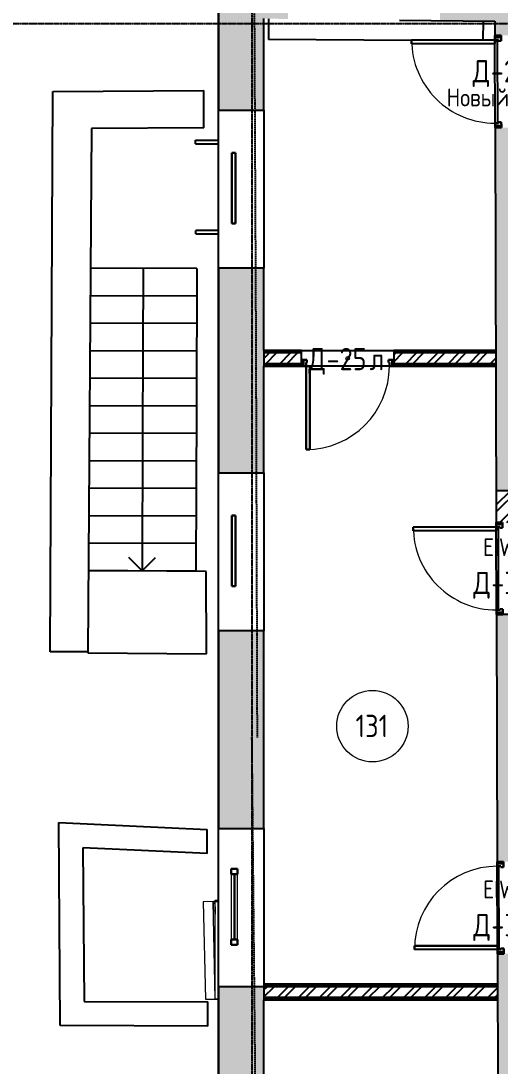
# Model space of a CAD drawing. Header units: millimetres. Extents: x -129048 to 476301, y -5853 to 215316.
# Drawn here: x 43820 to 49190, y 25182 to 36887 of the extents above; entities that cross this region are included whole.
import ezdxf

# ---------------------------------------------------------------- set-up
doc = ezdxf.new("R2010")
doc.units = ezdxf.units.MM
for name, pattern in [('ADSK_Линия сетки', [25, 20, -2.5, 0, -2.5]), ('ADSK_Сверху', [4.5, 3, -1.5]), ('ADSK_Снесено', [4.5, 3, -1.5])]:
    doc.linetypes.add(name, pattern=pattern)
for name, color, linetype, lineweight, true_color in [('_ Окна', 5, 'Continuous', 30, 0x0000ff), ('Линии', 7, 'Continuous', 9, 0x00a600), ('Стены внутренние', 5, 'Continuous', 18, 0x0000ff), ('Стены наружные', 1, 'ADSK_Снесено', 18, 0xff0000), ('Стены штриховка', 5, 'Continuous', 18, 0x0000ff)]:
    doc.layers.add(name, color=color, linetype=linetype, lineweight=lineweight, true_color=true_color)
for name, color, linetype, lineweight in [('Двери', 251, 'Continuous', 18), ('Лестницы', 7, 'Continuous', 18), ('Марки дверей', 7, 'Continuous', 20), ('Марки помещений', 7, 'Continuous', 20), ('Окна', 251, 'Continuous', 18), ('Перекрытие', 7, 'Continuous', 18), ('Стрелки вверх', 7, 'Continuous', 18)]:
    doc.layers.add(name, color=color, linetype=linetype, lineweight=lineweight)
doc.styles.add('GOST Common_1', font='GOST Common_0.ttf', dxfattribs={"width": 0.9, "height": 200})
doc.styles.add('GOST Common_2', font='GOST Common_0.ttf', dxfattribs={"width": 0.9, "height": 250})
pattern_1 = [(45, (0, 0), (-117.8655, 117.8655), []), (45, (78.58, 0), (-117.8655, 117.8655), [])]

# ---------------------------------------------------------------- blocks, each defined once
blk = doc.blocks.new('AC_Окно_1Створка - 1091_5х1319h-807647-01 План 1-го этажа маркировочный')
at = {"layer": 'Линии', "color": 8, "lineweight": 18, "true_color": 0x808080}
for p, q in [((508, 408), (-584, 408)), ((-584, 408), (-584, 298)), ((508, 298), (508, 408)), ((-584, 298), (-584, 263)), ((-584, 298), (-549, 298)), ((-584, 298), (508, 298)), ((-564, 298), (-484, 298)), ((-484, 298), (-484, 296)), ((448, 278), (368, 278)), ((408, 298), (408, 278)), ((488, 298), (408, 298)), ((448, 276), (448, 278)), ((508, 298), (473, 298)), ((488, 275), (488, 298)), ((508, 298), (508, 239))]:
    blk.add_line(p, q, dxfattribs=at)
blk = doc.blocks.new('Витраж-тент со смещением вовне - 60мм 30 сдвиг-1466951-01 План 1-го этажа маркировочный')
at = {"layer": '_ Окна'}
for p, q in [((-425, 25), (-425, -45)), ((-425, 25), (-365, 25)), ((-425, -45), (-425, 25)), ((-365, 25), (-365, -45)), ((425, 25), (365, 25)), ((365, 25), (365, -45)), ((425, -45), (425, 25)), ((425, -45), (425, 25)), ((-365, -45), (-425, -45)), ((-365, -10), (365, -10)), ((365, -45), (425, -45))]:
    blk.add_line(p, q, dxfattribs=at)
at = {"layer": 'Окна'}
for p, q in [((365, 25), (-365, 25)), ((-365, -45), (365, -45))]:
    blk.add_line(p, q, dxfattribs=at)
blk = doc.blocks.new('Витраж-стеклопакет - Глухой стеклопакет 40мм-1243042-01 План 1-го этажа маркировочный')
at = {"layer": '_ Окна'}
for p, q in [((395, 20), (-395, 20)), ((-395, 20), (-395, -20)), ((395, -20), (395, 20)), ((-395, -20), (395, -20))]:
    blk.add_line(p, q, dxfattribs=at)
blk = doc.blocks.new('Прямоугольный импост - 70х20_56мм-1423958-01 План 1-го этажа маркировочный')
at = {"layer": 'Линии', "color": 8, "lineweight": 18, "true_color": 0x808080}
for p, q in [((45998, 27042), (46033, 27042)), ((45998, 26487), (45998, 27042))]:
    blk.add_line(p, q, dxfattribs=at)
blk = doc.blocks.new('Прямоугольный импост - 70х20_56мм-1423960-01 План 1-го этажа маркировочный')
at = {"layer": 'Линии', "color": 8, "lineweight": 18, "true_color": 0x808080}
for p, q in [((45998, 25932), (45998, 26487)), ((46033, 25932), (45998, 25932))]:
    blk.add_line(p, q, dxfattribs=at)
blk = doc.blocks.new('AC_Дверь_Однопольная - Д-34п 1030х2200h-1983151-01 План 1-го этажа маркировочный')
at = {"layer": 'Двери', "lineweight": 30}
for p, q in [((-465, 1120), (-425, 1120)), ((-465, 190), (-465, 1120)), ((-425, 1120), (-425, 190)), ((-515, 190), (-495, 190)), ((-515, 120), (-515, 190)), ((-495, 120), (-515, 120)), ((-495, 190), (-465, 190)), ((-495, 120), (-495, 190)), ((-495, 190), (-495, 120)), ((-455, 120), (-495, 120)), ((-425, 190), (-465, 190)), ((-465, 190), (-465, 150)), ((-465, 150), (-455, 150)), ((-455, 150), (-455, 120)), ((455, 150), (465, 150)), ((455, 120), (455, 150)), ((495, 120), (455, 120)), ((465, 190), (495, 190)), ((465, 150), (465, 190)), ((495, 190), (495, 120)), ((495, 190), (515, 190)), ((495, 120), (495, 190)), ((515, 120), (495, 120)), ((515, 190), (515, 120))]:
    blk.add_line(p, q, dxfattribs=at)
at = {"layer": 'Двери'}
blk.add_arc((-465, 190), 930, 0, 90, dxfattribs=at)
blk = doc.blocks.new('AC_Дверь_Однопольная - Д-34л 1030х2200h-1983152-01 План 1-го этажа маркировочный')
at = {"layer": 'Двери', "lineweight": 30}
for p, q in [((465, 1120), (425, 1120)), ((425, 1120), (425, 190)), ((465, 190), (465, 1120)), ((-495, 190), (-515, 190)), ((-515, 190), (-515, 120)), ((-515, 120), (-495, 120)), ((-465, 190), (-495, 190)), ((-495, 190), (-495, 120)), ((-495, 120), (-495, 190)), ((-495, 120), (-455, 120)), ((-465, 150), (-465, 190)), ((-455, 150), (-465, 150)), ((-455, 120), (-455, 150)), ((425, 190), (465, 190)), ((465, 150), (455, 150)), ((455, 150), (455, 120)), ((455, 120), (495, 120)), ((495, 190), (465, 190)), ((465, 190), (465, 150)), ((495, 120), (495, 190)), ((515, 190), (495, 190)), ((495, 190), (495, 120)), ((495, 120), (515, 120)), ((515, 120), (515, 190))]:
    blk.add_line(p, q, dxfattribs=at)
at = {"layer": 'Двери'}
blk.add_arc((465, 190), 930, 90, 180, dxfattribs=at)
blk = doc.blocks.new('AC_Дверь_Однопольная - Д-25л 1033х2200h-1983232-01 План 1-го этажа маркировочный')
at = {"layer": 'Двери', "lineweight": 30}
for p, q in [((466.5, 1021), (426.5, 1021)), ((426.5, 1021), (426.5, 88)), ((466.5, 88), (466.5, 1021)), ((-496.5, 88), (-516.5, 88)), ((-516.5, 88), (-516.5, 18)), ((-516.5, 18), (-496.5, 18)), ((-466.5, 88), (-496.5, 88)), ((-496.5, 88), (-496.5, 18)), ((-496.5, 18), (-496.5, 88)), ((-496.5, 18), (-456.5, 18)), ((-466.5, 48), (-466.5, 88)), ((-456.5, 48), (-466.5, 48)), ((-456.5, 18), (-456.5, 48)), ((426.5, 88), (466.5, 88)), ((466.5, 48), (456.5, 48)), ((456.5, 48), (456.5, 18)), ((456.5, 18), (496.5, 18)), ((496.5, 88), (466.5, 88)), ((466.5, 88), (466.5, 48)), ((496.5, 18), (496.5, 88)), ((516.5, 88), (496.5, 88)), ((496.5, 88), (496.5, 18)), ((496.5, 18), (516.5, 18)), ((516.5, 18), (516.5, 88))]:
    blk.add_line(p, q, dxfattribs=at)
at = {"layer": 'Двери'}
blk.add_arc((466.5, 88), 933, 90, 180, dxfattribs=at)
blk = doc.blocks.new('AC_Дверь_Однопольная - Д-25л 1033х2200h-1983156-01 План 1-го этажа маркировочный')
at = {"layer": 'Двери', "lineweight": 30}
for p, q in [((466.5, 1123), (426.5, 1123)), ((426.5, 1123), (426.5, 190)), ((466.5, 190), (466.5, 1123)), ((-496.5, 190), (-516.5, 190)), ((-516.5, 190), (-516.5, 120)), ((-516.5, 120), (-496.5, 120)), ((-466.5, 190), (-496.5, 190)), ((-496.5, 190), (-496.5, 120)), ((-496.5, 120), (-496.5, 190)), ((-496.5, 120), (-456.5, 120)), ((-466.5, 150), (-466.5, 190)), ((-456.5, 150), (-466.5, 150)), ((-456.5, 120), (-456.5, 150)), ((426.5, 190), (466.5, 190)), ((466.5, 150), (456.5, 150)), ((456.5, 150), (456.5, 120)), ((456.5, 120), (496.5, 120)), ((496.5, 190), (466.5, 190)), ((466.5, 190), (466.5, 150)), ((496.5, 120), (496.5, 190)), ((516.5, 190), (496.5, 190)), ((496.5, 190), (496.5, 120)), ((496.5, 120), (516.5, 120)), ((516.5, 120), (516.5, 190))]:
    blk.add_line(p, q, dxfattribs=at)
at = {"layer": 'Двери'}
blk.add_arc((466.5, 190), 933, 90, 180, dxfattribs=at)
blk = doc.blocks.new('ADSK_Марка_Помещение_ОдноЗначение - Номер-247393-01 План 1-го этажа маркировочный')
at = {"layer": 'Марки помещений'}
blk.add_circle((0, 0), 4, dxfattribs=at)
blk = doc.blocks.new('ADSK_Марка_Дверь - Марка типа и комментарии-2020407-01 План 1-го этажа маркировочный')
at = {"layer": 'Марки дверей', "lineweight": 9}
blk.add_circle((0, 0), 0.2, dxfattribs=at)

msp = doc.modelspace()

# ---------------------------------------------------------------- hatches: boundary and pattern name
at = {"layer": 'Стены внутренние', "lineweight": 25, "true_color": 0x636466}
h = msp.add_hatch(color=251, dxfattribs=at)
h.paths.add_polyline_path([(53123.88611, 36837.84749), (53128.18981, 37217.82312), (48519.54258, 37270.02188), (48515.23888, 36890.04625), (52537.78268, 36844.48585)])
h.paths.add_polyline_path([(46812.86968, 36909.32773), (46814.81966, 37289.33002), (46543.2121, 37292.40632), (46543.2121, 36912.38194), (46595.52434, 36911.78944)])
h = msp.add_hatch(color=251, dxfattribs=at)
h.paths.add_polyline_path([(49161.68775, 26010.82988), (49541.68622, 26011.90894), (49540.46697, 26441.27413), (49160.4685, 26440.19507), (49161.68469, 26011.90894)])
h.paths.add_polyline_path([(49157.54368, 27470.19091), (49537.54215, 27471.26998), (49529.67943, 30240.17564), (49149.68096, 30239.09658), (49154.07988, 28689.98862)])
h.paths.add_polyline_path([(49145.73423, 31628.96285), (49525.7327, 31630.04191), (49514.19569, 35692.87151), (49134.19722, 35691.79245), (49145.73117, 31630.04191)])
h.paths.add_polyline_path([(49131.26388, 36724.78828), (49511.26235, 36725.86735), (49510.82816, 36878.76994), (49130.8144, 36883.07408), (49131.26388, 36724.98706)])
h = msp.add_hatch(dxfattribs=at)
h.set_pattern_fill('FP_2', color=251, style=0, pattern_type=2)
h.set_pattern_definition(pattern_1)
h.paths.add_polyline_path([(49141.70402, 33048.22716), (49141.36326, 33168.22716), (47999.2298, 33168.22716), (47999.2298, 33048.22716), (49134.19722, 33048.22716)])
h.paths.add_polyline_path([(46966.2298, 33048.22716), (46966.2298, 33168.22716), (46543.2121, 33168.22716), (46543.2121, 33048.22716), (46548.7816, 33048.22716)])
h = msp.add_hatch(dxfattribs=at)
h.set_pattern_fill('FP_2', color=251, style=0, pattern_type=2)
h.set_pattern_definition(pattern_1)
h.paths.add_polyline_path([(49146.75291, 31270.22716), (49526.75138, 31271.30622), (49525.7327, 31630.04191), (49145.73423, 31628.96285), (49146.75291, 31270.42594)])
h = msp.add_hatch(dxfattribs=at)
h.set_pattern_fill('FP_2', color=251, style=0, pattern_type=2)
h.set_pattern_definition(pattern_1)
h.paths.add_polyline_path([(49161.85723, 25951.14638), (49161.43696, 26071.14638), (46543.2121, 26071.14638), (46543.2121, 25951.14638), (49161.8048, 25951.14638)])
h = msp.add_hatch(color=251, dxfattribs=at)
h.paths.add_polyline_path([(49556.22516, 20891.92958), (49552.77334, 22107.50817), (49172.77487, 22106.42911), (49176.21864, 20893.68412), (49514.37085, 20892.12283)])
h.paths.add_polyline_path([(49168.93441, 23458.87225), (49548.93288, 23459.95131), (49541.68622, 26011.90894), (49161.68775, 26010.82988), (49168.93135, 23459.95131)])
at = {"layer": 'Стены наружные', "linetype": 'Continuous', "lineweight": 25, "true_color": 0x636466}
h = msp.add_hatch(color=251, dxfattribs=at)
h.paths.add_polyline_path([(46033.2121, 20934.05859), (46543.2121, 20934.05859), (46543.2121, 22119.16969), (46033.2121, 22119.16969)])
h.paths.add_polyline_path([(46033.2121, 23889.16969), (46543.2121, 23889.16969), (46543.2121, 26071.14638), (46033.2121, 26071.14638), (46033.2121, 23912.97253)])
h.paths.add_polyline_path([(46033.2121, 27841.14638), (46543.2121, 27841.14638), (46543.2121, 30057.44422), (46033.2121, 30057.44422)])
h.paths.add_polyline_path([(46033.2121, 31827.44422), (46543.2121, 31827.44422), (46543.2121, 34118.80772), (46033.2121, 34118.80772), (46033.2121, 31880.65881)])
h.paths.add_polyline_path([(46396.03418, 35888.80772), (46543.2121, 35888.80772), (46543.2121, 43249.20652), (46033.2121, 43249.20652), (46033.2121, 35888.80772), (46393.72604, 35888.80772)])

# ---------------------------------------------------------------- linework, layer by layer
at = {"linetype": 'ADSK_Линия сетки', "lineweight": 25}
for p, q in [((46409.91035, -4984.78696), (46409.91035, 44534.78674)), ((-11086.22475, 36856.78828), (57141.71826, 36856.78828))]:
    msp.add_line(p, q, dxfattribs=at)
at = {"color": 251, "lineweight": 25, "true_color": 0x636466}
msp.add_lwpolyline([(46033.2121, 20934.05859), (46033.2121, 43759.20652), (56032.61764, 43759.20652), (56213.94922, 8532.30207), (49933.40071, 8532.30207), (49933.40071, 150.23165), (42036.9317, 150.23165), (42036.9317, 2106.78828), (31235.97355, 2186.47811), (31336.39547, 2185.73719), (31336.39547, -2732.56685), (18972.64368, -2732.56685), (18972.64368, 2186.47811), (8272.99741, 2186.47811), (8272.99741, 272.0206), (290.4987, 306.78828), (290.4987, 8529.25245)], dxfattribs=at)
at = {"layer": 'Лестницы', "color": 251, "lineweight": 25, "true_color": 0x636466}
for p, q in [((45791.96385, 34114.18658), (44600.0793, 34117.95514)), ((45791.96385, 34114.18658), (44600.0793, 34117.95514)), ((45791.96385, 34114.18658), (45790.98969, 33806.08812)), ((45790.98969, 33806.08812), (44597.89651, 33809.8605)), ((45790.98969, 33806.08812), (44597.89651, 33809.8605)), ((45790.98969, 33806.08812), (45790.01553, 33497.98966)), ((45790.01553, 33497.98966), (44595.71372, 33501.76587)), ((45790.01553, 33497.98966), (44595.71372, 33501.76587)), ((45790.01553, 33497.98966), (45789.04137, 33189.8912)), ((45789.04137, 33189.8912), (44593.53093, 33193.67123)), ((45789.04137, 33189.8912), (44593.53093, 33193.67123)), ((45789.04137, 33189.8912), (45788.06721, 32881.79274)), ((45788.06721, 32881.79274), (44591.34814, 32885.57659)), ((45788.06721, 32881.79274), (44591.34814, 32885.57659)), ((45788.06721, 32881.79274), (45787.09305, 32573.69428)), ((45787.09305, 32573.69428), (44589.16534, 32577.48195)), ((45787.09305, 32573.69428), (44589.16534, 32577.48195)), ((45787.09305, 32573.69428), (45786.11888, 32265.59582)), ((45786.11888, 32265.59582), (44586.98255, 32269.38731)), ((45786.11888, 32265.59582), (44586.98255, 32269.38731)), ((45786.11888, 32265.59582), (45785.14472, 31957.49736)), ((45785.14472, 31957.49736), (44584.79976, 31961.29267)), ((45785.14472, 31957.49736), (44584.79976, 31961.29267)), ((45785.14472, 31957.49736), (45784.17056, 31649.3989)), ((45784.17056, 31649.3989), (44582.61697, 31653.19803)), ((45784.17056, 31649.3989), (44582.61697, 31653.19803)), ((45784.17056, 31649.3989), (45783.1964, 31341.30044)), ((45783.1964, 31341.30044), (44580.43418, 31345.1034)), ((45783.1964, 31341.30044), (44580.43418, 31345.1034)), ((45783.1964, 31341.30044), (45782.22224, 31033.20198)), ((45782.22224, 31033.20198), (44578.25138, 31037.00876)), ((45782.22224, 31033.20198), (44578.25138, 31037.00876)), ((45782.22224, 31033.20198), (45781.24808, 30725.10352)), ((45781.24808, 30725.10352), (44576.06859, 30728.91412))]:
    msp.add_line(p, q, dxfattribs=at)
at = {"layer": 'Линии', "color": 251, "lineweight": 25, "true_color": 0x636466}
for p, q in [((46595.52434, 36911.78944), (46593.93974, 36678.06152)), ((48999.59955, 36884.56025), (48998.1748, 36674.41016)), ((48198.4237, 36667.18365), (46593.93974, 36678.06152)), ((49161.8048, 36660.65224), (49131.44542, 36660.85806)), ((49163.40127, 35741.87558), (49161.8048, 36660.65224)), ((44149.76834, 29822.73205), (44177.44525, 36098.02422)), ((44177.44525, 36098.02422), (45868.95776, 36107.47527)), ((45871.29882, 35688.48181), (45868.95776, 36107.47527)), ((44611.1563, 35681.44097), (44569.64289, 29821.94492)), ((45871.29882, 35688.48181), (44611.1563, 35681.44097)), ((45777.54313, 35550.91437), (46033.2121, 35551.53814)), ((45777.64194, 35510.41449), (45777.54313, 35550.91437)), ((45777.64194, 35510.41449), (46033.2121, 35511.03802)), ((46033.2121, 34541.03514), (45780.00851, 34540.41738)), ((45780.10488, 34500.91727), (45780.00851, 34540.41738)), ((45780.10488, 34500.91727), (46033.2121, 34501.53479)), ((49172.87393, 30290.29738), (49171.25796, 31220.29654)), ((44568.76427, 29820.88409), (44149.76834, 29822.73205)), ((44568.76897, 29821.95111), (44568.76427, 29820.88409)), ((44569.64289, 29821.94492), (44568.76897, 29821.95111)), ((44260.3179, 25635.51016), (44243.39683, 27910.90286)), ((44243.39683, 27910.90286), (45906.27978, 27832.37191)), ((45907.23665, 27562.0258), (45906.27978, 27832.37191)), ((44515.50997, 27627.75119), (44528.32353, 25904.6995)), ((45907.23665, 27562.0258), (44515.50997, 27627.75119)), ((49179.47689, 26490.24925), (49177.86093, 27420.24841)), ((44528.32353, 25904.6995), (45914.00432, 25900.50166)), ((45913.18638, 25630.50289), (45914.00432, 25900.50166)), ((45913.18638, 25630.50289), (44260.3179, 25635.51016))]:
    msp.add_line(p, q, dxfattribs=at)
at = {"layer": 'Перекрытие', "color": 251, "linetype": 'ADSK_Сверху', "lineweight": 25, "true_color": 0x636466}
for p, q in [((46456.57545, 33246.92348), (46438.95464, 36979.23269)), ((46470.46378, 28861.6264), (46456.57545, 33246.92348)), ((46489.03281, 20807.09716), (46409.66244, 28860.36944))]:
    msp.add_line(p, q, dxfattribs=at)
at = {"layer": 'Перекрытие', "color": 251, "lineweight": 25, "true_color": 0x636466}
for p, q in [((45896.07592, 30722.13643), (44576.08683, 30731.4883)), ((45899.34001, 29799.93468), (45896.07592, 30722.13643)), ((44569.64289, 29821.94492), (44569.5537, 29809.35596)), ((44569.5537, 29809.35596), (45899.34001, 29799.93468))]:
    msp.add_line(p, q, dxfattribs=at)
at = {"layer": 'Стены внутренние', "color": 251, "lineweight": 25, "true_color": 0x636466}
for p, q in [((48063.30183, 36895.16501), (49130.8144, 36883.07408)), ((49130.8144, 36883.07408), (49131.26388, 36724.78828)), ((49134.05524, 35741.79225), (49131.51945, 36634.78865)), ((49134.19722, 35691.79245), (49146.75291, 31270.22716)), ((46966.2298, 33196.22716), (46543.2121, 33196.22716)), ((46543.2121, 33196.22716), (46543.2121, 33020.22716)), ((46966.2298, 33090.22716), (46966.2298, 33196.22716)), ((46966.2298, 33196.22716), (47999.2298, 33196.22716)), ((49141.28375, 33196.22716), (47999.2298, 33196.22716)), ((47999.2298, 33196.22716), (47999.2298, 33090.22716)), ((46543.2121, 33020.22716), (46966.2298, 33020.22716)), ((47949.2298, 33020.22716), (47056.2298, 33020.22716)), ((47999.2298, 33020.22716), (49141.78353, 33020.22716)), ((49145.73423, 31628.96285), (49525.7327, 31630.04191)), ((49149.53576, 30290.23111), (49147.00848, 31180.22752)), ((49149.67774, 30240.23131), (49157.54368, 27470.19091)), ((49529.67943, 30240.17564), (49149.68096, 30239.09658)), ((49160.21294, 26530.1947), (49157.68566, 27420.19112)), ((49160.4685, 26440.19507), (49168.93441, 23458.87225)), ((49161.43696, 26099.14638), (46543.2121, 26099.14638)), ((46543.2121, 26099.14638), (46543.2121, 25923.14638)), ((46543.2121, 25923.14638), (49161.93674, 25923.14638))]:
    msp.add_line(p, q, dxfattribs=at)
at = {"layer": 'Стены наружные', "color": 251, "linetype": 'Continuous', "lineweight": 25, "true_color": 0x636466}
for p, q in [((46033.2121, 43759.20652), (46033.2121, 35888.80772)), ((46543.2121, 35888.80772), (46543.2121, 36912.38194)), ((46033.2121, 35888.80772), (46543.2121, 35888.80772)), ((46033.2121, 34118.80772), (46033.2121, 35888.80772)), ((46543.2121, 35888.80772), (46543.2121, 34118.80772)), ((46033.2121, 34118.80772), (46033.2121, 31827.44422)), ((46543.2121, 34118.80772), (46033.2121, 34118.80772)), ((46543.2121, 33196.22716), (46543.2121, 34118.80772)), ((46543.2121, 31827.44422), (46543.2121, 33020.22716)), ((46033.2121, 31827.44422), (46543.2121, 31827.44422)), ((46033.2121, 30057.44422), (46033.2121, 31827.44422)), ((46543.2121, 31827.44422), (46543.2121, 30057.44422)), ((46033.2121, 30057.44422), (46033.2121, 27841.14638)), ((46543.2121, 30057.44422), (46033.2121, 30057.44422)), ((46543.2121, 27841.14638), (46543.2121, 30057.44422)), ((46033.2121, 27841.14638), (46543.2121, 27841.14638)), ((46033.2121, 26071.14638), (46033.2121, 27841.14638)), ((46543.2121, 27841.14638), (46543.2121, 26099.14638)), ((46033.2121, 26071.14638), (46033.2121, 23889.16969)), ((46543.2121, 26071.14638), (46033.2121, 26071.14638)), ((46543.2121, 23889.16969), (46543.2121, 25923.14638))]:
    msp.add_line(p, q, dxfattribs=at)
at = {"layer": 'Стены штриховка', "color": 251, "lineweight": 25, "true_color": 0x636466}
for p, q in [((46966.2298, 33187.22716), (46543.2121, 33187.22716)), ((46966.2298, 33181.22716), (46543.2121, 33181.22716)), ((46966.2298, 33168.22716), (46543.2121, 33168.22716)), ((49141.30931, 33187.22716), (47999.2298, 33187.22716)), ((49141.32635, 33181.22716), (47999.2298, 33181.22716)), ((49141.36326, 33168.22716), (47999.2298, 33168.22716)), ((46966.2298, 33048.22716), (46543.2121, 33048.22716)), ((46966.2298, 33035.22716), (46543.2121, 33035.22716)), ((46966.2298, 33029.22716), (46543.2121, 33029.22716)), ((49141.70402, 33048.22716), (47999.2298, 33048.22716)), ((49141.74094, 33035.22716), (47999.2298, 33035.22716)), ((49141.75797, 33029.22716), (47999.2298, 33029.22716)), ((49161.46252, 26090.14638), (46543.2121, 26090.14638)), ((49161.47956, 26084.14638), (46543.2121, 26084.14638)), ((49161.51647, 26071.14638), (46543.2121, 26071.14638)), ((49161.85723, 25951.14638), (46543.2121, 25951.14638)), ((49161.89415, 25938.14638), (46543.2121, 25938.14638)), ((49161.91118, 25932.14638), (46543.2121, 25932.14638))]:
    msp.add_line(p, q, dxfattribs=at)
at = {"layer": 'Стрелки вверх', "color": 251, "lineweight": 25, "true_color": 0x636466}
for p, q in [((45189.36686, 34116.0919), (45188.3927, 33807.99344)), ((45188.3927, 33807.99344), (45187.41854, 33499.89498)), ((45187.41854, 33499.89498), (45186.44438, 33191.79652)), ((45186.44438, 33191.79652), (45185.47022, 32883.69806)), ((45185.47022, 32883.69806), (45184.49606, 32575.5996)), ((45184.49606, 32575.5996), (45183.5219, 32267.50114)), ((45183.5219, 32267.50114), (45182.54774, 31959.40268)), ((45182.54774, 31959.40268), (45181.57357, 31651.30422)), ((45181.57357, 31651.30422), (45180.59941, 31343.20576)), ((45180.59941, 31343.20576), (45179.62525, 31035.1073)), ((45179.62525, 31035.1073), (45178.65176, 30727.21924)), ((45178.65109, 30727.00884), (45029.12612, 30877.48237)), ((45178.65109, 30727.00884), (45329.12462, 30876.53382))]:
    msp.add_line(p, q, dxfattribs=at)

# ---------------------------------------------------------------- block references
at = {"layer": '_ Окна', "color": 251, "lineweight": 25, "true_color": 0x636466, "rotation": 89.99999999999974}
msp.add_blockref('Витраж-тент со смещением вовне - 60мм 30 сдвиг-1466951-01 План 1-го этажа маркировочный', (46203.2121, 26966.14638), dxfattribs=at)
at = {"layer": 'Двери', "color": 251, "lineweight": 25, "true_color": 0x636466}
for name, p, rotation in [('AC_Дверь_Однопольная - Д-25л 1033х2200h-1983156-01 План 1-го этажа маркировочный', (49322.72979, 36208.8299), 90.16269940438917), ('AC_Дверь_Однопольная - Д-25л 1033х2200h-1983232-01 План 1-го этажа маркировочный', (47482.7298, 33108.22716), 180), ('AC_Дверь_Однопольная - Д-34л 1030х2200h-1983152-01 План 1-го этажа маркировочный', (49338.21456, 30755.76877), 90.16269940438917), ('AC_Дверь_Однопольная - Д-34п 1030х2200h-1983151-01 План 1-го этажа маркировочный', (49349.00533, 26955.73252), 90.16269940438917)]:
    msp.add_blockref(name, p, dxfattribs=dict(at, rotation=rotation))
at = {"layer": 'Линии', "color": 251, "lineweight": 25, "true_color": 0x636466}
for name in ['Прямоугольный импост - 70х20_56мм-1423958-01 План 1-го этажа маркировочный', 'Прямоугольный импост - 70х20_56мм-1423960-01 План 1-го этажа маркировочный']:
    msp.add_blockref(name, (0, 0), dxfattribs=at)
at = {"layer": 'Линии', "color": 251, "lineweight": 25, "true_color": 0x636466, "rotation": 91.22834410468771}
msp.add_blockref('AC_Окно_1Створка - 1091_5х1319h-807647-01 План 1-го этажа маркировочный', (46283.20641, 26522.27483), dxfattribs=at)
at = {"layer": 'Марки дверей', "color": 251, "lineweight": 25, "true_color": 0x636466, "xscale": 99.99999999999993, "yscale": 99.99999999999993, "zscale": 99.99999999999993}
msp.add_blockref('ADSK_Марка_Дверь - Марка типа и комментарии-2020407-01 План 1-го этажа маркировочный', (47482.7298, 33108.22716), dxfattribs=at)
at = {"layer": 'Марки помещений', "color": 251, "lineweight": 25, "true_color": 0x636466, "xscale": 99.99999999999993, "yscale": 99.99999999999993, "zscale": 99.99999999999993}
msp.add_blockref('ADSK_Марка_Помещение_ОдноЗначение - Номер-247393-01 План 1-го этажа маркировочный', (47759.03948, 28988.91775), dxfattribs=at)
at = {"layer": 'Окна', "color": 251, "lineweight": 25, "true_color": 0x636466, "rotation": 89.99999999999974}
for p in [(46203.2121, 35013.80772), (46203.2121, 30952.44422)]:
    msp.add_blockref('Витраж-стеклопакет - Глухой стеклопакет 40мм-1243042-01 План 1-го этажа маркировочный', p, dxfattribs=at)

# ---------------------------------------------------------------- texts
at = {"layer": 'Марки дверей', "color": 251, "lineweight": 25, "true_color": 0x636466, "attachment_point": 1}
for s, insert, char_height, width, style in [('\\fGOST Common|b0|i0|c204|p34|;\\W.9;Д', (48882.90051, 36448.55712), 250, 245.316375, 'GOST Common_2'), ('-25', (49085.30676, 36448.55712), 250, 584.4301875, 'GOST Common_2'), ('Новый', (48591.30051, 36129.65599), 200, 836.96175, 'GOST Common_1'), ('\\fGOST Common|b0|i0|c204|p34|;\\W.9;Д', (47042.90052, 33225.24025), 250, 245.316375, 'GOST Common_2'), ('-25', (47245.30677, 33225.24025), 250, 584.4301875, 'GOST Common_2'), ('\\fGOST Common|b0|i0|c204|p34|;\\W.9;л', (47727.5099, 33225.24025), 250, 194.8100625, 'GOST Common_2'), ('EIW30', (48999.63529, 31092.79736), 200, 779.24025, 'GOST Common_1'), ('\\fGOST Common|b0|i0|c204|p34|;\\W.9;Д', (48889.38529, 30717.39646), 250, 245.316375, 'GOST Common_2'), ('-34', (49091.79154, 30717.39646), 250, 606.07575, 'GOST Common_2'), ('EIW30', (48999.63529, 27260.38916), 200, 779.24025, 'GOST Common_1'), ('\\fGOST Common|b0|i0|c204|p34|;\\W.9;Д', (48889.38529, 26884.98825), 250, 245.316375, 'GOST Common_2'), ('-34', (49091.79154, 26884.98825), 250, 606.07575, 'GOST Common_2')]:
    msp.add_mtext(s, dxfattribs=dict(at, insert=insert, char_height=char_height, width=width, style=style))
at = {"layer": 'Марки помещений', "color": 251, "lineweight": 25, "true_color": 0x636466, "insert": (47570.48222, 29116.64282), "char_height": 250, "width": 468.9871875, "attachment_point": 1, "style": 'GOST Common_2'}
msp.add_mtext('131', dxfattribs=at)

doc.saveas('drawing.dxf')
